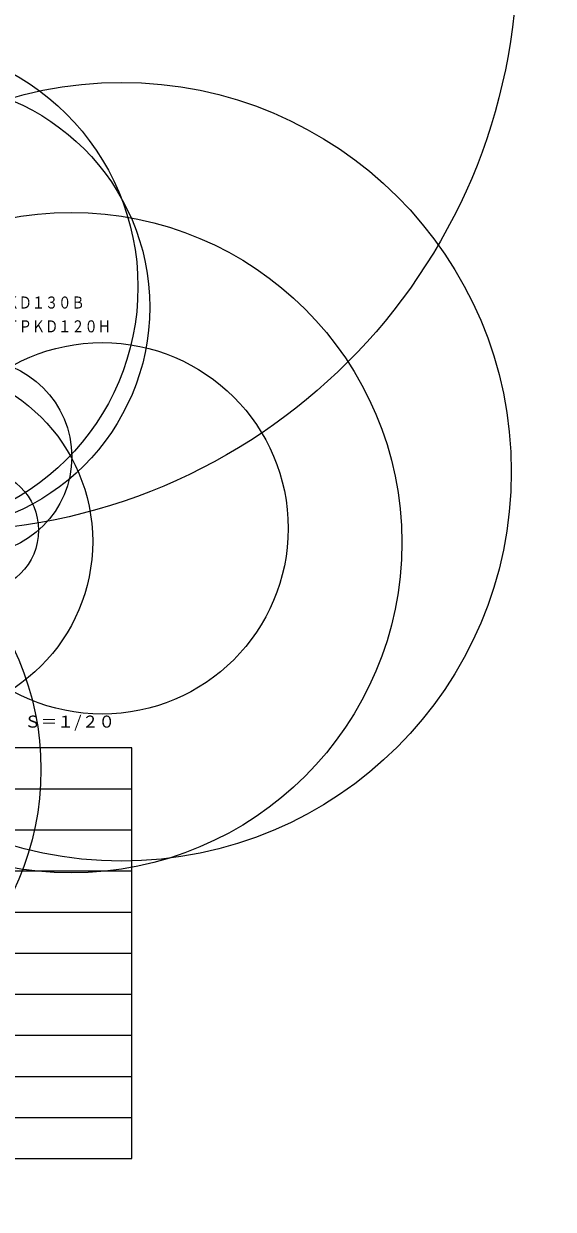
# Model space of a CAD drawing. Units: millimetres, scale not verified. Extents: x -578 to 632, y -291 to 326.
# Drawn here: x 49.3 to 113.7, y -62.7 to 81.6 of the extents above; entities that cross this region are included whole.
import ezdxf
from ezdxf.enums import TextEntityAlignment as Align

# ---------------------------------------------------------------- set-up
doc = ezdxf.new("R2010")
doc.units = ezdxf.units.MM
doc.header["$LTSCALE"] = 0.125
doc.layers.add('0-3_WAKU', color=1, linetype='Continuous', lineweight=18)
doc.layers.add('0-6_GAIKEI', color=1, linetype='Continuous', lineweight=18)
doc.layers.add('0-4_TOUROKU', color=7, linetype='Continuous')
doc.styles.add('ＭＳ ゴシック', font='')
doc.styles.get('ＭＳ ゴシック').set_extended_font_data('MS Gothic')

msp = doc.modelspace()

# ---------------------------------------------------------------- linework, layer by layer
at = {"layer": '0-3_WAKU', "color": 4}
for p, q in [((62.4995, -6.4939), (-62.5005, -6.4939)), ((62.4995, -56.4939), (62.4995, -6.4939)), ((-62.5005, -56.4939), (62.4995, -56.4939))]:
    msp.add_line(p, q, dxfattribs=at)
at = {"layer": '0-3_WAKU'}
for p, q in [((-62.5005, -11.4939), (62.4995, -11.4939)), ((-62.5005, -16.4939), (62.4995, -16.4939)), ((-62.5005, -21.4939), (62.4995, -21.4939)), ((-62.5005, -26.4939), (62.4995, -26.4939)), ((-62.5005, -31.4939), (62.4995, -31.4939)), ((-62.5005, -36.4939), (62.4995, -36.4939)), ((-62.5005, -41.4939), (62.4995, -41.4939)), ((-62.5005, -46.4939), (62.4995, -46.4939)), ((-62.5005, -51.4939), (62.4995, -51.4939))]:
    msp.add_line(p, q, dxfattribs=at)
at = {"layer": '0-6_GAIKEI'}
for centre, radius in [((323.5204, 17.8427), 308.584), ((312.821, 17.8421), 297.8996), ((215.3962, 25.286), 201.537), ((38.9812, 90.1587), 70.3409), ((144.1833, 18.1233), 129.2616), ((33.4818, 49.5899), 29.7469), ((37.4007, 47.1103), 27.2605), ((61.2297, 27.0849), 47.3848), ((55.1241, 18.4592), 40.1869), ((58.8898, 20.1955), 22.6004), ((36.3242, 18.5932), 21.4016), ((43.7142, 19.96), 7.423)]:
    msp.add_circle(centre, radius, dxfattribs=at)
at = {"layer": '0-6_GAIKEI', "color": 7}
for centre, radius in [((43.2984, 28.9002), 11.8855), ((17.159, -9.1556), 34.2828)]:
    msp.add_circle(centre, radius, dxfattribs=at)

# ---------------------------------------------------------------- texts
at = {"layer": '0-4_TOUROKU', "style": 'ＭＳ ゴシック', "width": 0.8}
for s, p in [('ＰＴＤＷ８３０Ｗ＿Ｋ＋ＥＴＰＫＤ１３０Ｂ', (24.7394, 46.5061)), ('＋ＥＴＰＫＤ１２０Ｈ', (43.9394, 43.6061))]:
    msp.add_text(s, height=1.466, dxfattribs=at).set_placement(p, align=Align.BOTTOM_LEFT)
at = {"layer": '0-4_TOUROKU', "style": 'ＭＳ ゴシック'}
msp.add_text('Ｓ＝１/２０', height=1.466, dxfattribs=at).set_placement((49.4328, -4.4939), align=Align.BOTTOM_LEFT)
msp.add_text('Ｓ＝１/２０', height=1.466, dxfattribs=at).set_placement((49.4328, -4.4939), align=Align.BOTTOM_LEFT)

doc.saveas('drawing.dxf')
